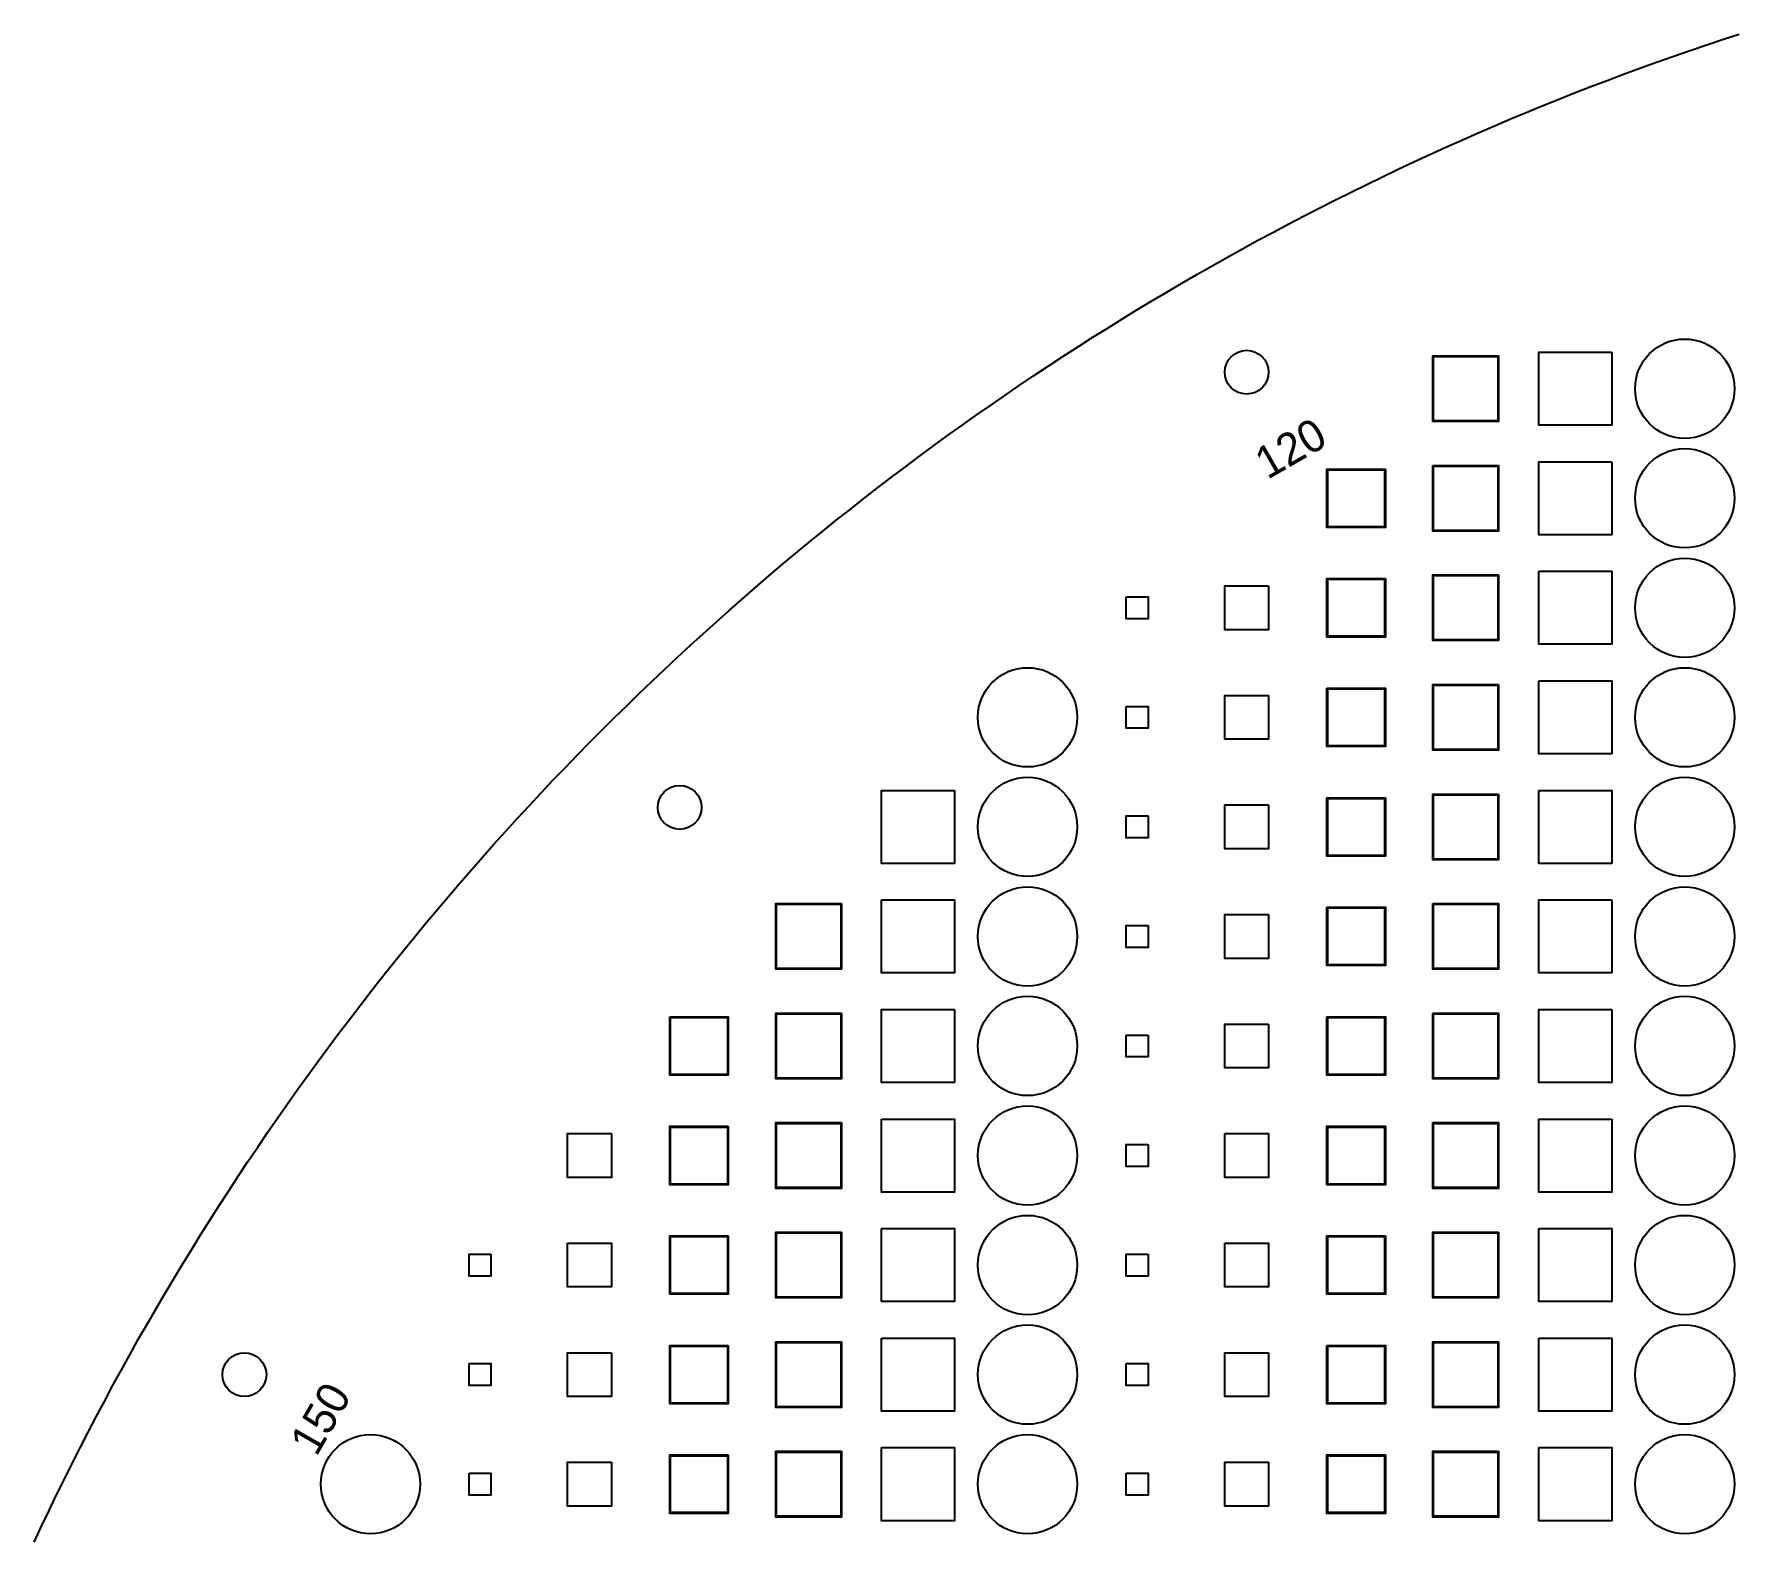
# Model space of a CAD drawing. Header units: millimetres. Extents: x -195 to 195, y -219 to 195.
# Drawn here: x -176.8 to -60.2, y 82.5 to 185.5 of the extents above; entities that cross this region are included whole.
import ezdxf
from ezdxf.enums import TextEntityAlignment as Align

# ---------------------------------------------------------------- set-up
doc = ezdxf.new("R2010")
doc.units = ezdxf.units.MM
for name, color, linetype in [('DRILL', 6, 'Continuous'), ('M1', 1, 'Continuous'), ('M2', 30, 'Continuous'), ('M3', 5, 'Continuous'), ('M4', 3, 'Continuous'), ('NPTH', 9, 'Continuous'), ('OUTLINE', 7, 'Continuous'), ('SILK_TOP', 7, 'Continuous')]:
    doc.layers.add(name, color=color, linetype=linetype)

msp = doc.modelspace()

# ---------------------------------------------------------------- linework, layer by layer
at = {"layer": 'DRILL'}
for centre in [(-63.75, 161.25), (-63.75, 153.75), (-63.75, 146.25), (-108.75, 138.75), (-63.75, 138.75), (-108.75, 131.25), (-63.75, 131.25), (-108.75, 123.75), (-63.75, 123.75), (-108.75, 116.25), (-63.75, 116.25), (-108.75, 108.75), (-63.75, 108.75), (-108.75, 101.25), (-63.75, 101.25), (-108.75, 93.75), (-63.75, 93.75), (-153.75, 86.25), (-108.75, 86.25), (-63.75, 86.25)]:
    msp.add_circle(centre, 3.4, dxfattribs=at)
at = {"layer": 'M1'}
for points in [[(-76.55, 163.45), (-76.55, 159.05), (-80.95, 159.05), (-80.95, 163.45)], [(-68.75, 163.75), (-68.75, 158.75), (-73.75, 158.75), (-73.75, 163.75)], [(-84.3, 155.7), (-84.3, 151.8), (-88.2, 151.8), (-88.2, 155.7)], [(-80.95, 155.95), (-76.55, 155.95), (-76.55, 151.55), (-80.95, 151.55)], [(-68.75, 156.25), (-68.75, 151.25), (-73.75, 151.25), (-73.75, 156.25)], [(-84.3, 148.2), (-84.3, 144.3), (-88.2, 144.3), (-88.2, 148.2)], [(-76.55, 148.45), (-76.55, 144.05), (-80.95, 144.05), (-80.95, 148.45)], [(-73.75, 148.75), (-68.75, 148.75), (-68.75, 143.75), (-73.75, 143.75)], [(-102, 147), (-100.5, 147), (-100.5, 145.5), (-102, 145.5)], [(-92.25, 147.75), (-92.25, 144.75), (-95.25, 144.75), (-95.25, 147.75)], [(-73.75, 141.25), (-68.75, 141.25), (-68.75, 136.25), (-73.75, 136.25)], [(-92.25, 140.25), (-92.25, 137.25), (-95.25, 137.25), (-95.25, 140.25)], [(-88.2, 140.7), (-84.3, 140.7), (-84.3, 136.8), (-88.2, 136.8)], [(-76.55, 140.95), (-76.55, 136.55), (-80.95, 136.55), (-80.95, 140.95)], [(-102, 139.5), (-100.5, 139.5), (-100.5, 138), (-102, 138)], [(-113.75, 133.75), (-113.75, 128.75), (-118.75, 128.75), (-118.75, 133.75)], [(-84.3, 133.2), (-84.3, 129.3), (-88.2, 129.3), (-88.2, 133.2)], [(-76.55, 133.45), (-76.55, 129.05), (-80.95, 129.05), (-80.95, 133.45)], [(-73.75, 133.75), (-68.75, 133.75), (-68.75, 128.75), (-73.75, 128.75)], [(-100.5, 132), (-100.5, 130.5), (-102, 130.5), (-102, 132)], [(-92.25, 132.75), (-92.25, 129.75), (-95.25, 129.75), (-95.25, 132.75)], [(-121.55, 125.95), (-121.55, 121.55), (-125.95, 121.55), (-125.95, 125.95)], [(-118.75, 126.25), (-113.75, 126.25), (-113.75, 121.25), (-118.75, 121.25)], [(-80.95, 125.95), (-76.55, 125.95), (-76.55, 121.55), (-80.95, 121.55)], [(-68.75, 126.25), (-68.75, 121.25), (-73.75, 121.25), (-73.75, 126.25)], [(-92.25, 125.25), (-92.25, 122.25), (-95.25, 122.25), (-95.25, 125.25)], [(-88.2, 125.7), (-84.3, 125.7), (-84.3, 121.8), (-88.2, 121.8)], [(-100.5, 124.5), (-100.5, 123), (-102, 123), (-102, 124.5)], [(-133.2, 118.2), (-129.3, 118.2), (-129.3, 114.3), (-133.2, 114.3)], [(-121.55, 118.45), (-121.55, 114.05), (-125.95, 114.05), (-125.95, 118.45)], [(-113.75, 118.75), (-113.75, 113.75), (-118.75, 113.75), (-118.75, 118.75)], [(-88.2, 118.2), (-84.3, 118.2), (-84.3, 114.3), (-88.2, 114.3)], [(-80.95, 118.45), (-76.55, 118.45), (-76.55, 114.05), (-80.95, 114.05)], [(-68.75, 118.75), (-68.75, 113.75), (-73.75, 113.75), (-73.75, 118.75)], [(-100.5, 117), (-100.5, 115.5), (-102, 115.5), (-102, 117)], [(-92.25, 117.75), (-92.25, 114.75), (-95.25, 114.75), (-95.25, 117.75)], [(-121.55, 110.95), (-121.55, 106.55), (-125.95, 106.55), (-125.95, 110.95)], [(-118.75, 111.25), (-113.75, 111.25), (-113.75, 106.25), (-118.75, 106.25)], [(-80.95, 110.95), (-76.55, 110.95), (-76.55, 106.55), (-80.95, 106.55)], [(-68.75, 111.25), (-68.75, 106.25), (-73.75, 106.25), (-73.75, 111.25)], [(-137.25, 110.25), (-137.25, 107.25), (-140.25, 107.25), (-140.25, 110.25)], [(-129.3, 110.7), (-129.3, 106.8), (-133.2, 106.8), (-133.2, 110.7)], [(-95.25, 110.25), (-92.25, 110.25), (-92.25, 107.25), (-95.25, 107.25)], [(-84.3, 110.7), (-84.3, 106.8), (-88.2, 106.8), (-88.2, 110.7)], [(-100.5, 109.5), (-100.5, 108), (-102, 108), (-102, 109.5)], [(-140.25, 102.75), (-137.25, 102.75), (-137.25, 99.75), (-140.25, 99.75)], [(-129.3, 103.2), (-129.3, 99.3), (-133.2, 99.3), (-133.2, 103.2)], [(-121.55, 103.45), (-121.55, 99.05), (-125.95, 99.05), (-125.95, 103.45)], [(-118.75, 103.75), (-113.75, 103.75), (-113.75, 98.75), (-118.75, 98.75)], [(-95.25, 102.75), (-92.25, 102.75), (-92.25, 99.75), (-95.25, 99.75)], [(-84.3, 103.2), (-84.3, 99.3), (-88.2, 99.3), (-88.2, 103.2)], [(-76.55, 103.45), (-76.55, 99.05), (-80.95, 99.05), (-80.95, 103.45)], [(-73.75, 103.75), (-68.75, 103.75), (-68.75, 98.75), (-73.75, 98.75)], [(-145.5, 102), (-145.5, 100.5), (-147, 100.5), (-147, 102)], [(-100.5, 102), (-100.5, 100.5), (-102, 100.5), (-102, 102)], [(-129.3, 95.7), (-129.3, 91.8), (-133.2, 91.8), (-133.2, 95.7)], [(-121.55, 95.95), (-121.55, 91.55), (-125.95, 91.55), (-125.95, 95.95)], [(-118.75, 96.25), (-113.75, 96.25), (-113.75, 91.25), (-118.75, 91.25)], [(-88.2, 95.7), (-84.3, 95.7), (-84.3, 91.8), (-88.2, 91.8)], [(-76.55, 95.95), (-76.55, 91.55), (-80.95, 91.55), (-80.95, 95.95)], [(-73.75, 96.25), (-68.75, 96.25), (-68.75, 91.25), (-73.75, 91.25)], [(-147, 94.5), (-145.5, 94.5), (-145.5, 93), (-147, 93)], [(-137.25, 95.25), (-137.25, 92.25), (-140.25, 92.25), (-140.25, 95.25)], [(-102, 94.5), (-100.5, 94.5), (-100.5, 93), (-102, 93)], [(-92.25, 95.25), (-92.25, 92.25), (-95.25, 92.25), (-95.25, 95.25)], [(-118.75, 88.75), (-113.75, 88.75), (-113.75, 83.75), (-118.75, 83.75)], [(-73.75, 88.75), (-68.75, 88.75), (-68.75, 83.75), (-73.75, 83.75)], [(-137.25, 87.75), (-137.25, 84.75), (-140.25, 84.75), (-140.25, 87.75)], [(-129.3, 88.2), (-129.3, 84.3), (-133.2, 84.3), (-133.2, 88.2)], [(-121.55, 88.45), (-121.55, 84.05), (-125.95, 84.05), (-125.95, 88.45)], [(-92.25, 87.75), (-92.25, 84.75), (-95.25, 84.75), (-95.25, 87.75)], [(-84.3, 88.2), (-84.3, 84.3), (-88.2, 84.3), (-88.2, 88.2)], [(-76.55, 88.45), (-76.55, 84.05), (-80.95, 84.05), (-80.95, 88.45)], [(-147, 87), (-145.5, 87), (-145.5, 85.5), (-147, 85.5)], [(-102, 87), (-100.5, 87), (-100.5, 85.5), (-102, 85.5)]]:
    msp.add_lwpolyline(points, close=True, dxfattribs=at)
at = {"layer": 'M2'}
for points in [[(-76.5, 163.5), (-76.5, 159), (-81, 159), (-81, 163.5)], [(-68.75, 163.75), (-68.75, 158.75), (-73.75, 158.75), (-73.75, 163.75)], [(-84.25, 155.75), (-84.25, 151.75), (-88.25, 151.75), (-88.25, 155.75)], [(-81, 156), (-76.5, 156), (-76.5, 151.5), (-81, 151.5)], [(-68.75, 156.25), (-68.75, 151.25), (-73.75, 151.25), (-73.75, 156.25)], [(-84.25, 148.25), (-84.25, 144.25), (-88.25, 144.25), (-88.25, 148.25)], [(-76.5, 148.5), (-76.5, 144), (-81, 144), (-81, 148.5)], [(-73.75, 148.75), (-68.75, 148.75), (-68.75, 143.75), (-73.75, 143.75)], [(-102, 147), (-100.5, 147), (-100.5, 145.5), (-102, 145.5)], [(-92.25, 147.75), (-92.25, 144.75), (-95.25, 144.75), (-95.25, 147.75)], [(-73.75, 141.25), (-68.75, 141.25), (-68.75, 136.25), (-73.75, 136.25)], [(-92.25, 140.25), (-92.25, 137.25), (-95.25, 137.25), (-95.25, 140.25)], [(-88.25, 140.75), (-84.25, 140.75), (-84.25, 136.75), (-88.25, 136.75)], [(-76.5, 141), (-76.5, 136.5), (-81, 136.5), (-81, 141)], [(-102, 139.5), (-100.5, 139.5), (-100.5, 138), (-102, 138)], [(-113.75, 133.75), (-113.75, 128.75), (-118.75, 128.75), (-118.75, 133.75)], [(-84.25, 133.25), (-84.25, 129.25), (-88.25, 129.25), (-88.25, 133.25)], [(-76.5, 133.5), (-76.5, 129), (-81, 129), (-81, 133.5)], [(-73.75, 133.75), (-68.75, 133.75), (-68.75, 128.75), (-73.75, 128.75)], [(-100.5, 132), (-100.5, 130.5), (-102, 130.5), (-102, 132)], [(-92.25, 132.75), (-92.25, 129.75), (-95.25, 129.75), (-95.25, 132.75)], [(-121.5, 126), (-121.5, 121.5), (-126, 121.5), (-126, 126)], [(-118.75, 126.25), (-113.75, 126.25), (-113.75, 121.25), (-118.75, 121.25)], [(-81, 126), (-76.5, 126), (-76.5, 121.5), (-81, 121.5)], [(-68.75, 126.25), (-68.75, 121.25), (-73.75, 121.25), (-73.75, 126.25)], [(-92.25, 125.25), (-92.25, 122.25), (-95.25, 122.25), (-95.25, 125.25)], [(-88.25, 125.75), (-84.25, 125.75), (-84.25, 121.75), (-88.25, 121.75)], [(-100.5, 124.5), (-100.5, 123), (-102, 123), (-102, 124.5)], [(-133.25, 118.25), (-129.25, 118.25), (-129.25, 114.25), (-133.25, 114.25)], [(-121.5, 118.5), (-121.5, 114), (-126, 114), (-126, 118.5)], [(-113.75, 118.75), (-113.75, 113.75), (-118.75, 113.75), (-118.75, 118.75)], [(-88.25, 118.25), (-84.25, 118.25), (-84.25, 114.25), (-88.25, 114.25)], [(-81, 118.5), (-76.5, 118.5), (-76.5, 114), (-81, 114)], [(-68.75, 118.75), (-68.75, 113.75), (-73.75, 113.75), (-73.75, 118.75)], [(-100.5, 117), (-100.5, 115.5), (-102, 115.5), (-102, 117)], [(-92.25, 117.75), (-92.25, 114.75), (-95.25, 114.75), (-95.25, 117.75)], [(-121.5, 111), (-121.5, 106.5), (-126, 106.5), (-126, 111)], [(-118.75, 111.25), (-113.75, 111.25), (-113.75, 106.25), (-118.75, 106.25)], [(-81, 111), (-76.5, 111), (-76.5, 106.5), (-81, 106.5)], [(-68.75, 111.25), (-68.75, 106.25), (-73.75, 106.25), (-73.75, 111.25)], [(-137.25, 110.25), (-137.25, 107.25), (-140.25, 107.25), (-140.25, 110.25)], [(-129.25, 110.75), (-129.25, 106.75), (-133.25, 106.75), (-133.25, 110.75)], [(-95.25, 110.25), (-92.25, 110.25), (-92.25, 107.25), (-95.25, 107.25)], [(-84.25, 110.75), (-84.25, 106.75), (-88.25, 106.75), (-88.25, 110.75)], [(-100.5, 109.5), (-100.5, 108), (-102, 108), (-102, 109.5)], [(-140.25, 102.75), (-137.25, 102.75), (-137.25, 99.75), (-140.25, 99.75)], [(-129.25, 103.25), (-129.25, 99.25), (-133.25, 99.25), (-133.25, 103.25)], [(-121.5, 103.5), (-121.5, 99), (-126, 99), (-126, 103.5)], [(-118.75, 103.75), (-113.75, 103.75), (-113.75, 98.75), (-118.75, 98.75)], [(-95.25, 102.75), (-92.25, 102.75), (-92.25, 99.75), (-95.25, 99.75)], [(-84.25, 103.25), (-84.25, 99.25), (-88.25, 99.25), (-88.25, 103.25)], [(-76.5, 103.5), (-76.5, 99), (-81, 99), (-81, 103.5)], [(-73.75, 103.75), (-68.75, 103.75), (-68.75, 98.75), (-73.75, 98.75)], [(-145.5, 102), (-145.5, 100.5), (-147, 100.5), (-147, 102)], [(-100.5, 102), (-100.5, 100.5), (-102, 100.5), (-102, 102)], [(-129.25, 95.75), (-129.25, 91.75), (-133.25, 91.75), (-133.25, 95.75)], [(-121.5, 96), (-121.5, 91.5), (-126, 91.5), (-126, 96)], [(-118.75, 96.25), (-113.75, 96.25), (-113.75, 91.25), (-118.75, 91.25)], [(-88.25, 95.75), (-84.25, 95.75), (-84.25, 91.75), (-88.25, 91.75)], [(-76.5, 96), (-76.5, 91.5), (-81, 91.5), (-81, 96)], [(-73.75, 96.25), (-68.75, 96.25), (-68.75, 91.25), (-73.75, 91.25)], [(-147, 94.5), (-145.5, 94.5), (-145.5, 93), (-147, 93)], [(-137.25, 95.25), (-137.25, 92.25), (-140.25, 92.25), (-140.25, 95.25)], [(-102, 94.5), (-100.5, 94.5), (-100.5, 93), (-102, 93)], [(-92.25, 95.25), (-92.25, 92.25), (-95.25, 92.25), (-95.25, 95.25)], [(-118.75, 88.75), (-113.75, 88.75), (-113.75, 83.75), (-118.75, 83.75)], [(-73.75, 88.75), (-68.75, 88.75), (-68.75, 83.75), (-73.75, 83.75)], [(-137.25, 87.75), (-137.25, 84.75), (-140.25, 84.75), (-140.25, 87.75)], [(-129.25, 88.25), (-129.25, 84.25), (-133.25, 84.25), (-133.25, 88.25)], [(-121.5, 88.5), (-121.5, 84), (-126, 84), (-126, 88.5)], [(-92.25, 87.75), (-92.25, 84.75), (-95.25, 84.75), (-95.25, 87.75)], [(-84.25, 88.25), (-84.25, 84.25), (-88.25, 84.25), (-88.25, 88.25)], [(-76.5, 88.5), (-76.5, 84), (-81, 84), (-81, 88.5)], [(-147, 87), (-145.5, 87), (-145.5, 85.5), (-147, 85.5)], [(-102, 87), (-100.5, 87), (-100.5, 85.5), (-102, 85.5)]]:
    msp.add_lwpolyline(points, close=True, dxfattribs=at)
at = {"layer": 'M3'}
for points in [[(-76.55, 163.45), (-76.55, 159.05), (-80.95, 159.05), (-80.95, 163.45)], [(-68.75, 163.75), (-68.75, 158.75), (-73.75, 158.75), (-73.75, 163.75)], [(-84.3, 155.7), (-84.3, 151.8), (-88.2, 151.8), (-88.2, 155.7)], [(-80.95, 155.95), (-76.55, 155.95), (-76.55, 151.55), (-80.95, 151.55)], [(-68.75, 156.25), (-68.75, 151.25), (-73.75, 151.25), (-73.75, 156.25)], [(-84.3, 148.2), (-84.3, 144.3), (-88.2, 144.3), (-88.2, 148.2)], [(-76.55, 148.45), (-76.55, 144.05), (-80.95, 144.05), (-80.95, 148.45)], [(-73.75, 148.75), (-68.75, 148.75), (-68.75, 143.75), (-73.75, 143.75)], [(-102, 147), (-100.5, 147), (-100.5, 145.5), (-102, 145.5)], [(-92.25, 147.75), (-92.25, 144.75), (-95.25, 144.75), (-95.25, 147.75)], [(-73.75, 141.25), (-68.75, 141.25), (-68.75, 136.25), (-73.75, 136.25)], [(-92.25, 140.25), (-92.25, 137.25), (-95.25, 137.25), (-95.25, 140.25)], [(-88.2, 140.7), (-84.3, 140.7), (-84.3, 136.8), (-88.2, 136.8)], [(-76.55, 140.95), (-76.55, 136.55), (-80.95, 136.55), (-80.95, 140.95)], [(-102, 139.5), (-100.5, 139.5), (-100.5, 138), (-102, 138)], [(-113.75, 133.75), (-113.75, 128.75), (-118.75, 128.75), (-118.75, 133.75)], [(-84.3, 133.2), (-84.3, 129.3), (-88.2, 129.3), (-88.2, 133.2)], [(-76.55, 133.45), (-76.55, 129.05), (-80.95, 129.05), (-80.95, 133.45)], [(-73.75, 133.75), (-68.75, 133.75), (-68.75, 128.75), (-73.75, 128.75)], [(-100.5, 132), (-100.5, 130.5), (-102, 130.5), (-102, 132)], [(-92.25, 132.75), (-92.25, 129.75), (-95.25, 129.75), (-95.25, 132.75)], [(-121.55, 125.95), (-121.55, 121.55), (-125.95, 121.55), (-125.95, 125.95)], [(-118.75, 126.25), (-113.75, 126.25), (-113.75, 121.25), (-118.75, 121.25)], [(-80.95, 125.95), (-76.55, 125.95), (-76.55, 121.55), (-80.95, 121.55)], [(-68.75, 126.25), (-68.75, 121.25), (-73.75, 121.25), (-73.75, 126.25)], [(-92.25, 125.25), (-92.25, 122.25), (-95.25, 122.25), (-95.25, 125.25)], [(-88.2, 125.7), (-84.3, 125.7), (-84.3, 121.8), (-88.2, 121.8)], [(-100.5, 124.5), (-100.5, 123), (-102, 123), (-102, 124.5)], [(-133.2, 118.2), (-129.3, 118.2), (-129.3, 114.3), (-133.2, 114.3)], [(-121.55, 118.45), (-121.55, 114.05), (-125.95, 114.05), (-125.95, 118.45)], [(-113.75, 118.75), (-113.75, 113.75), (-118.75, 113.75), (-118.75, 118.75)], [(-88.2, 118.2), (-84.3, 118.2), (-84.3, 114.3), (-88.2, 114.3)], [(-80.95, 118.45), (-76.55, 118.45), (-76.55, 114.05), (-80.95, 114.05)], [(-68.75, 118.75), (-68.75, 113.75), (-73.75, 113.75), (-73.75, 118.75)], [(-100.5, 117), (-100.5, 115.5), (-102, 115.5), (-102, 117)], [(-92.25, 117.75), (-92.25, 114.75), (-95.25, 114.75), (-95.25, 117.75)], [(-121.55, 110.95), (-121.55, 106.55), (-125.95, 106.55), (-125.95, 110.95)], [(-118.75, 111.25), (-113.75, 111.25), (-113.75, 106.25), (-118.75, 106.25)], [(-80.95, 110.95), (-76.55, 110.95), (-76.55, 106.55), (-80.95, 106.55)], [(-68.75, 111.25), (-68.75, 106.25), (-73.75, 106.25), (-73.75, 111.25)], [(-137.25, 110.25), (-137.25, 107.25), (-140.25, 107.25), (-140.25, 110.25)], [(-129.3, 110.7), (-129.3, 106.8), (-133.2, 106.8), (-133.2, 110.7)], [(-95.25, 110.25), (-92.25, 110.25), (-92.25, 107.25), (-95.25, 107.25)], [(-84.3, 110.7), (-84.3, 106.8), (-88.2, 106.8), (-88.2, 110.7)], [(-100.5, 109.5), (-100.5, 108), (-102, 108), (-102, 109.5)], [(-140.25, 102.75), (-137.25, 102.75), (-137.25, 99.75), (-140.25, 99.75)], [(-129.3, 103.2), (-129.3, 99.3), (-133.2, 99.3), (-133.2, 103.2)], [(-121.55, 103.45), (-121.55, 99.05), (-125.95, 99.05), (-125.95, 103.45)], [(-118.75, 103.75), (-113.75, 103.75), (-113.75, 98.75), (-118.75, 98.75)], [(-95.25, 102.75), (-92.25, 102.75), (-92.25, 99.75), (-95.25, 99.75)], [(-84.3, 103.2), (-84.3, 99.3), (-88.2, 99.3), (-88.2, 103.2)], [(-76.55, 103.45), (-76.55, 99.05), (-80.95, 99.05), (-80.95, 103.45)], [(-73.75, 103.75), (-68.75, 103.75), (-68.75, 98.75), (-73.75, 98.75)], [(-145.5, 102), (-145.5, 100.5), (-147, 100.5), (-147, 102)], [(-100.5, 102), (-100.5, 100.5), (-102, 100.5), (-102, 102)], [(-129.3, 95.7), (-129.3, 91.8), (-133.2, 91.8), (-133.2, 95.7)], [(-121.55, 95.95), (-121.55, 91.55), (-125.95, 91.55), (-125.95, 95.95)], [(-118.75, 96.25), (-113.75, 96.25), (-113.75, 91.25), (-118.75, 91.25)], [(-88.2, 95.7), (-84.3, 95.7), (-84.3, 91.8), (-88.2, 91.8)], [(-76.55, 95.95), (-76.55, 91.55), (-80.95, 91.55), (-80.95, 95.95)], [(-73.75, 96.25), (-68.75, 96.25), (-68.75, 91.25), (-73.75, 91.25)], [(-147, 94.5), (-145.5, 94.5), (-145.5, 93), (-147, 93)], [(-137.25, 95.25), (-137.25, 92.25), (-140.25, 92.25), (-140.25, 95.25)], [(-102, 94.5), (-100.5, 94.5), (-100.5, 93), (-102, 93)], [(-92.25, 95.25), (-92.25, 92.25), (-95.25, 92.25), (-95.25, 95.25)], [(-118.75, 88.75), (-113.75, 88.75), (-113.75, 83.75), (-118.75, 83.75)], [(-73.75, 88.75), (-68.75, 88.75), (-68.75, 83.75), (-73.75, 83.75)], [(-137.25, 87.75), (-137.25, 84.75), (-140.25, 84.75), (-140.25, 87.75)], [(-129.3, 88.2), (-129.3, 84.3), (-133.2, 84.3), (-133.2, 88.2)], [(-121.55, 88.45), (-121.55, 84.05), (-125.95, 84.05), (-125.95, 88.45)], [(-92.25, 87.75), (-92.25, 84.75), (-95.25, 84.75), (-95.25, 87.75)], [(-84.3, 88.2), (-84.3, 84.3), (-88.2, 84.3), (-88.2, 88.2)], [(-76.55, 88.45), (-76.55, 84.05), (-80.95, 84.05), (-80.95, 88.45)], [(-147, 87), (-145.5, 87), (-145.5, 85.5), (-147, 85.5)], [(-102, 87), (-100.5, 87), (-100.5, 85.5), (-102, 85.5)]]:
    msp.add_lwpolyline(points, close=True, dxfattribs=at)
at = {"layer": 'M4'}
for points in [[(-76.5, 163.5), (-76.5, 159), (-81, 159), (-81, 163.5)], [(-68.75, 163.75), (-68.75, 158.75), (-73.75, 158.75), (-73.75, 163.75)], [(-84.25, 155.75), (-84.25, 151.75), (-88.25, 151.75), (-88.25, 155.75)], [(-81, 156), (-76.5, 156), (-76.5, 151.5), (-81, 151.5)], [(-68.75, 156.25), (-68.75, 151.25), (-73.75, 151.25), (-73.75, 156.25)], [(-84.25, 148.25), (-84.25, 144.25), (-88.25, 144.25), (-88.25, 148.25)], [(-76.5, 148.5), (-76.5, 144), (-81, 144), (-81, 148.5)], [(-73.75, 148.75), (-68.75, 148.75), (-68.75, 143.75), (-73.75, 143.75)], [(-102, 147), (-100.5, 147), (-100.5, 145.5), (-102, 145.5)], [(-92.25, 147.75), (-92.25, 144.75), (-95.25, 144.75), (-95.25, 147.75)], [(-73.75, 141.25), (-68.75, 141.25), (-68.75, 136.25), (-73.75, 136.25)], [(-92.25, 140.25), (-92.25, 137.25), (-95.25, 137.25), (-95.25, 140.25)], [(-88.25, 140.75), (-84.25, 140.75), (-84.25, 136.75), (-88.25, 136.75)], [(-76.5, 141), (-76.5, 136.5), (-81, 136.5), (-81, 141)], [(-102, 139.5), (-100.5, 139.5), (-100.5, 138), (-102, 138)], [(-113.75, 133.75), (-113.75, 128.75), (-118.75, 128.75), (-118.75, 133.75)], [(-84.25, 133.25), (-84.25, 129.25), (-88.25, 129.25), (-88.25, 133.25)], [(-76.5, 133.5), (-76.5, 129), (-81, 129), (-81, 133.5)], [(-73.75, 133.75), (-68.75, 133.75), (-68.75, 128.75), (-73.75, 128.75)], [(-100.5, 132), (-100.5, 130.5), (-102, 130.5), (-102, 132)], [(-92.25, 132.75), (-92.25, 129.75), (-95.25, 129.75), (-95.25, 132.75)], [(-121.5, 126), (-121.5, 121.5), (-126, 121.5), (-126, 126)], [(-118.75, 126.25), (-113.75, 126.25), (-113.75, 121.25), (-118.75, 121.25)], [(-81, 126), (-76.5, 126), (-76.5, 121.5), (-81, 121.5)], [(-68.75, 126.25), (-68.75, 121.25), (-73.75, 121.25), (-73.75, 126.25)], [(-92.25, 125.25), (-92.25, 122.25), (-95.25, 122.25), (-95.25, 125.25)], [(-88.25, 125.75), (-84.25, 125.75), (-84.25, 121.75), (-88.25, 121.75)], [(-100.5, 124.5), (-100.5, 123), (-102, 123), (-102, 124.5)], [(-133.25, 118.25), (-129.25, 118.25), (-129.25, 114.25), (-133.25, 114.25)], [(-121.5, 118.5), (-121.5, 114), (-126, 114), (-126, 118.5)], [(-113.75, 118.75), (-113.75, 113.75), (-118.75, 113.75), (-118.75, 118.75)], [(-88.25, 118.25), (-84.25, 118.25), (-84.25, 114.25), (-88.25, 114.25)], [(-81, 118.5), (-76.5, 118.5), (-76.5, 114), (-81, 114)], [(-68.75, 118.75), (-68.75, 113.75), (-73.75, 113.75), (-73.75, 118.75)], [(-100.5, 117), (-100.5, 115.5), (-102, 115.5), (-102, 117)], [(-92.25, 117.75), (-92.25, 114.75), (-95.25, 114.75), (-95.25, 117.75)], [(-121.5, 111), (-121.5, 106.5), (-126, 106.5), (-126, 111)], [(-118.75, 111.25), (-113.75, 111.25), (-113.75, 106.25), (-118.75, 106.25)], [(-81, 111), (-76.5, 111), (-76.5, 106.5), (-81, 106.5)], [(-68.75, 111.25), (-68.75, 106.25), (-73.75, 106.25), (-73.75, 111.25)], [(-137.25, 110.25), (-137.25, 107.25), (-140.25, 107.25), (-140.25, 110.25)], [(-129.25, 110.75), (-129.25, 106.75), (-133.25, 106.75), (-133.25, 110.75)], [(-95.25, 110.25), (-92.25, 110.25), (-92.25, 107.25), (-95.25, 107.25)], [(-84.25, 110.75), (-84.25, 106.75), (-88.25, 106.75), (-88.25, 110.75)], [(-100.5, 109.5), (-100.5, 108), (-102, 108), (-102, 109.5)], [(-140.25, 102.75), (-137.25, 102.75), (-137.25, 99.75), (-140.25, 99.75)], [(-129.25, 103.25), (-129.25, 99.25), (-133.25, 99.25), (-133.25, 103.25)], [(-121.5, 103.5), (-121.5, 99), (-126, 99), (-126, 103.5)], [(-118.75, 103.75), (-113.75, 103.75), (-113.75, 98.75), (-118.75, 98.75)], [(-95.25, 102.75), (-92.25, 102.75), (-92.25, 99.75), (-95.25, 99.75)], [(-84.25, 103.25), (-84.25, 99.25), (-88.25, 99.25), (-88.25, 103.25)], [(-76.5, 103.5), (-76.5, 99), (-81, 99), (-81, 103.5)], [(-73.75, 103.75), (-68.75, 103.75), (-68.75, 98.75), (-73.75, 98.75)], [(-145.5, 102), (-145.5, 100.5), (-147, 100.5), (-147, 102)], [(-100.5, 102), (-100.5, 100.5), (-102, 100.5), (-102, 102)], [(-129.25, 95.75), (-129.25, 91.75), (-133.25, 91.75), (-133.25, 95.75)], [(-121.5, 96), (-121.5, 91.5), (-126, 91.5), (-126, 96)], [(-118.75, 96.25), (-113.75, 96.25), (-113.75, 91.25), (-118.75, 91.25)], [(-88.25, 95.75), (-84.25, 95.75), (-84.25, 91.75), (-88.25, 91.75)], [(-76.5, 96), (-76.5, 91.5), (-81, 91.5), (-81, 96)], [(-73.75, 96.25), (-68.75, 96.25), (-68.75, 91.25), (-73.75, 91.25)], [(-147, 94.5), (-145.5, 94.5), (-145.5, 93), (-147, 93)], [(-137.25, 95.25), (-137.25, 92.25), (-140.25, 92.25), (-140.25, 95.25)], [(-102, 94.5), (-100.5, 94.5), (-100.5, 93), (-102, 93)], [(-92.25, 95.25), (-92.25, 92.25), (-95.25, 92.25), (-95.25, 95.25)], [(-118.75, 88.75), (-113.75, 88.75), (-113.75, 83.75), (-118.75, 83.75)], [(-73.75, 88.75), (-68.75, 88.75), (-68.75, 83.75), (-73.75, 83.75)], [(-137.25, 87.75), (-137.25, 84.75), (-140.25, 84.75), (-140.25, 87.75)], [(-129.25, 88.25), (-129.25, 84.25), (-133.25, 84.25), (-133.25, 88.25)], [(-121.5, 88.5), (-121.5, 84), (-126, 84), (-126, 88.5)], [(-92.25, 87.75), (-92.25, 84.75), (-95.25, 84.75), (-95.25, 87.75)], [(-84.25, 88.25), (-84.25, 84.25), (-88.25, 84.25), (-88.25, 88.25)], [(-76.5, 88.5), (-76.5, 84), (-81, 84), (-81, 88.5)], [(-147, 87), (-145.5, 87), (-145.5, 85.5), (-147, 85.5)], [(-102, 87), (-100.5, 87), (-100.5, 85.5), (-102, 85.5)]]:
    msp.add_lwpolyline(points, close=True, dxfattribs=at)
at = {"layer": 'NPTH'}
for centre in [(-93.75, 162.38), (-132.58, 132.58), (-162.38, 93.75)]:
    msp.add_circle(centre, 1.5, dxfattribs=at)
at = {"layer": 'OUTLINE'}
msp.add_lwpolyline([(-176.79, 82.29), (-176.28, 83.37), (-175.76, 84.45), (-175.24, 85.53), (-174.71, 86.6), (-174.18, 87.67), (-173.64, 88.74), (-173.09, 89.81), (-172.54, 90.87), (-171.97, 91.92), (-171.41, 92.98), (-170.83, 94.03), (-170.25, 95.07), (-169.67, 96.12), (-169.07, 97.15), (-168.47, 98.19), (-167.87, 99.22), (-167.26, 100.25), (-166.64, 101.27), (-166.01, 102.29), (-165.38, 103.31), (-164.75, 104.32), (-164.1, 105.33), (-163.45, 106.34), (-162.8, 107.34), (-162.14, 108.34), (-161.47, 109.33), (-160.79, 110.32), (-160.11, 111.3), (-159.43, 112.28), (-158.74, 113.26), (-158.04, 114.23), (-157.34, 115.2), (-156.63, 116.16), (-155.91, 117.12), (-155.19, 118.07), (-154.46, 119.02), (-153.73, 119.97), (-152.99, 120.91), (-152.24, 121.85), (-151.49, 122.78), (-150.74, 123.71), (-149.98, 124.63), (-149.21, 125.55), (-148.43, 126.46), (-147.66, 127.37), (-146.87, 128.27), (-146.08, 129.17), (-145.29, 130.06), (-144.49, 130.95), (-143.68, 131.84), (-142.87, 132.72), (-142.05, 133.59), (-141.23, 134.46), (-140.4, 135.32), (-139.57, 136.18), (-138.73, 137.04), (-137.89, 137.89), (-137.04, 138.73), (-136.18, 139.57), (-135.32, 140.4), (-134.46, 141.23), (-133.59, 142.05), (-132.72, 142.87), (-131.84, 143.68), (-130.95, 144.49), (-130.06, 145.29), (-129.17, 146.08), (-128.27, 146.87), (-127.37, 147.66), (-126.46, 148.43), (-125.55, 149.21), (-124.63, 149.98), (-123.71, 150.74), (-122.78, 151.49), (-121.85, 152.24), (-120.91, 152.99), (-119.97, 153.73), (-119.02, 154.46), (-118.07, 155.19), (-117.12, 155.91), (-116.16, 156.63), (-115.2, 157.34), (-114.23, 158.04), (-113.26, 158.74), (-112.28, 159.43), (-111.3, 160.11), (-110.32, 160.79), (-109.33, 161.47), (-108.34, 162.14), (-107.34, 162.8), (-106.34, 163.45), (-105.33, 164.1), (-104.32, 164.75), (-103.31, 165.38), (-102.29, 166.01), (-101.27, 166.64), (-100.25, 167.26), (-99.22, 167.87), (-98.19, 168.47), (-97.15, 169.07), (-96.12, 169.67), (-95.07, 170.25), (-94.03, 170.83), (-92.98, 171.41), (-91.92, 171.97), (-90.87, 172.54), (-89.81, 173.09), (-88.74, 173.64), (-87.67, 174.18), (-86.6, 174.71), (-85.53, 175.24), (-84.45, 175.76), (-83.37, 176.28), (-82.29, 176.79), (-81.2, 177.29), (-80.11, 177.78), (-79.02, 178.27), (-77.93, 178.75), (-76.83, 179.23), (-75.73, 179.7), (-74.62, 180.16), (-73.52, 180.61), (-72.41, 181.06), (-71.29, 181.5), (-70.18, 181.93), (-69.06, 182.36), (-67.94, 182.78), (-66.82, 183.19), (-65.69, 183.6), (-64.57, 184), (-63.44, 184.39), (-62.3, 184.78), (-61.17, 185.16), (-60.03, 185.53)], dxfattribs=at)

# ---------------------------------------------------------------- texts
at = {"layer": 'SILK_TOP'}
for s, rotation, p in [('120', 30, (-90.75, 157.18)), ('150', 60, (-157.18, 90.75))]:
    msp.add_text(s, height=2.2, rotation=rotation, dxfattribs=at).set_placement(p, align=Align.MIDDLE_CENTER)

doc.saveas('drawing.dxf')
